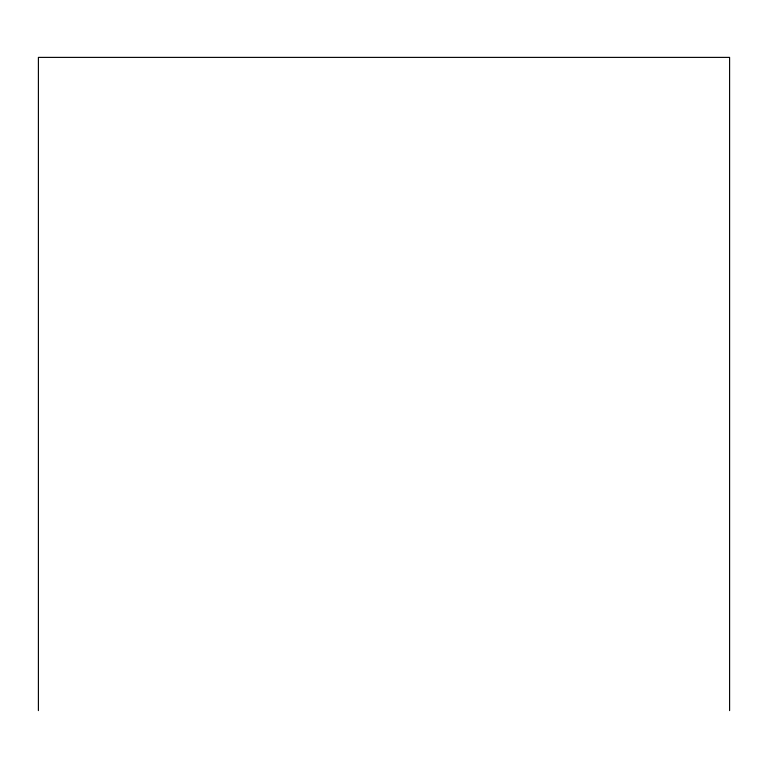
<?xml version="1.0" encoding="UTF-8"?>
<svg xmlns="http://www.w3.org/2000/svg" width="768" height="768" viewBox="0 0 768 768"><rect width="100%" height="100%" fill="white"/><g stroke="black" fill="none" stroke-linecap="round" stroke-linejoin="round"><path stroke-width="1.15" d="M729.6 710.611L729.6 57.389L38.4 57.389L38.4 710.611"/></g></svg>
